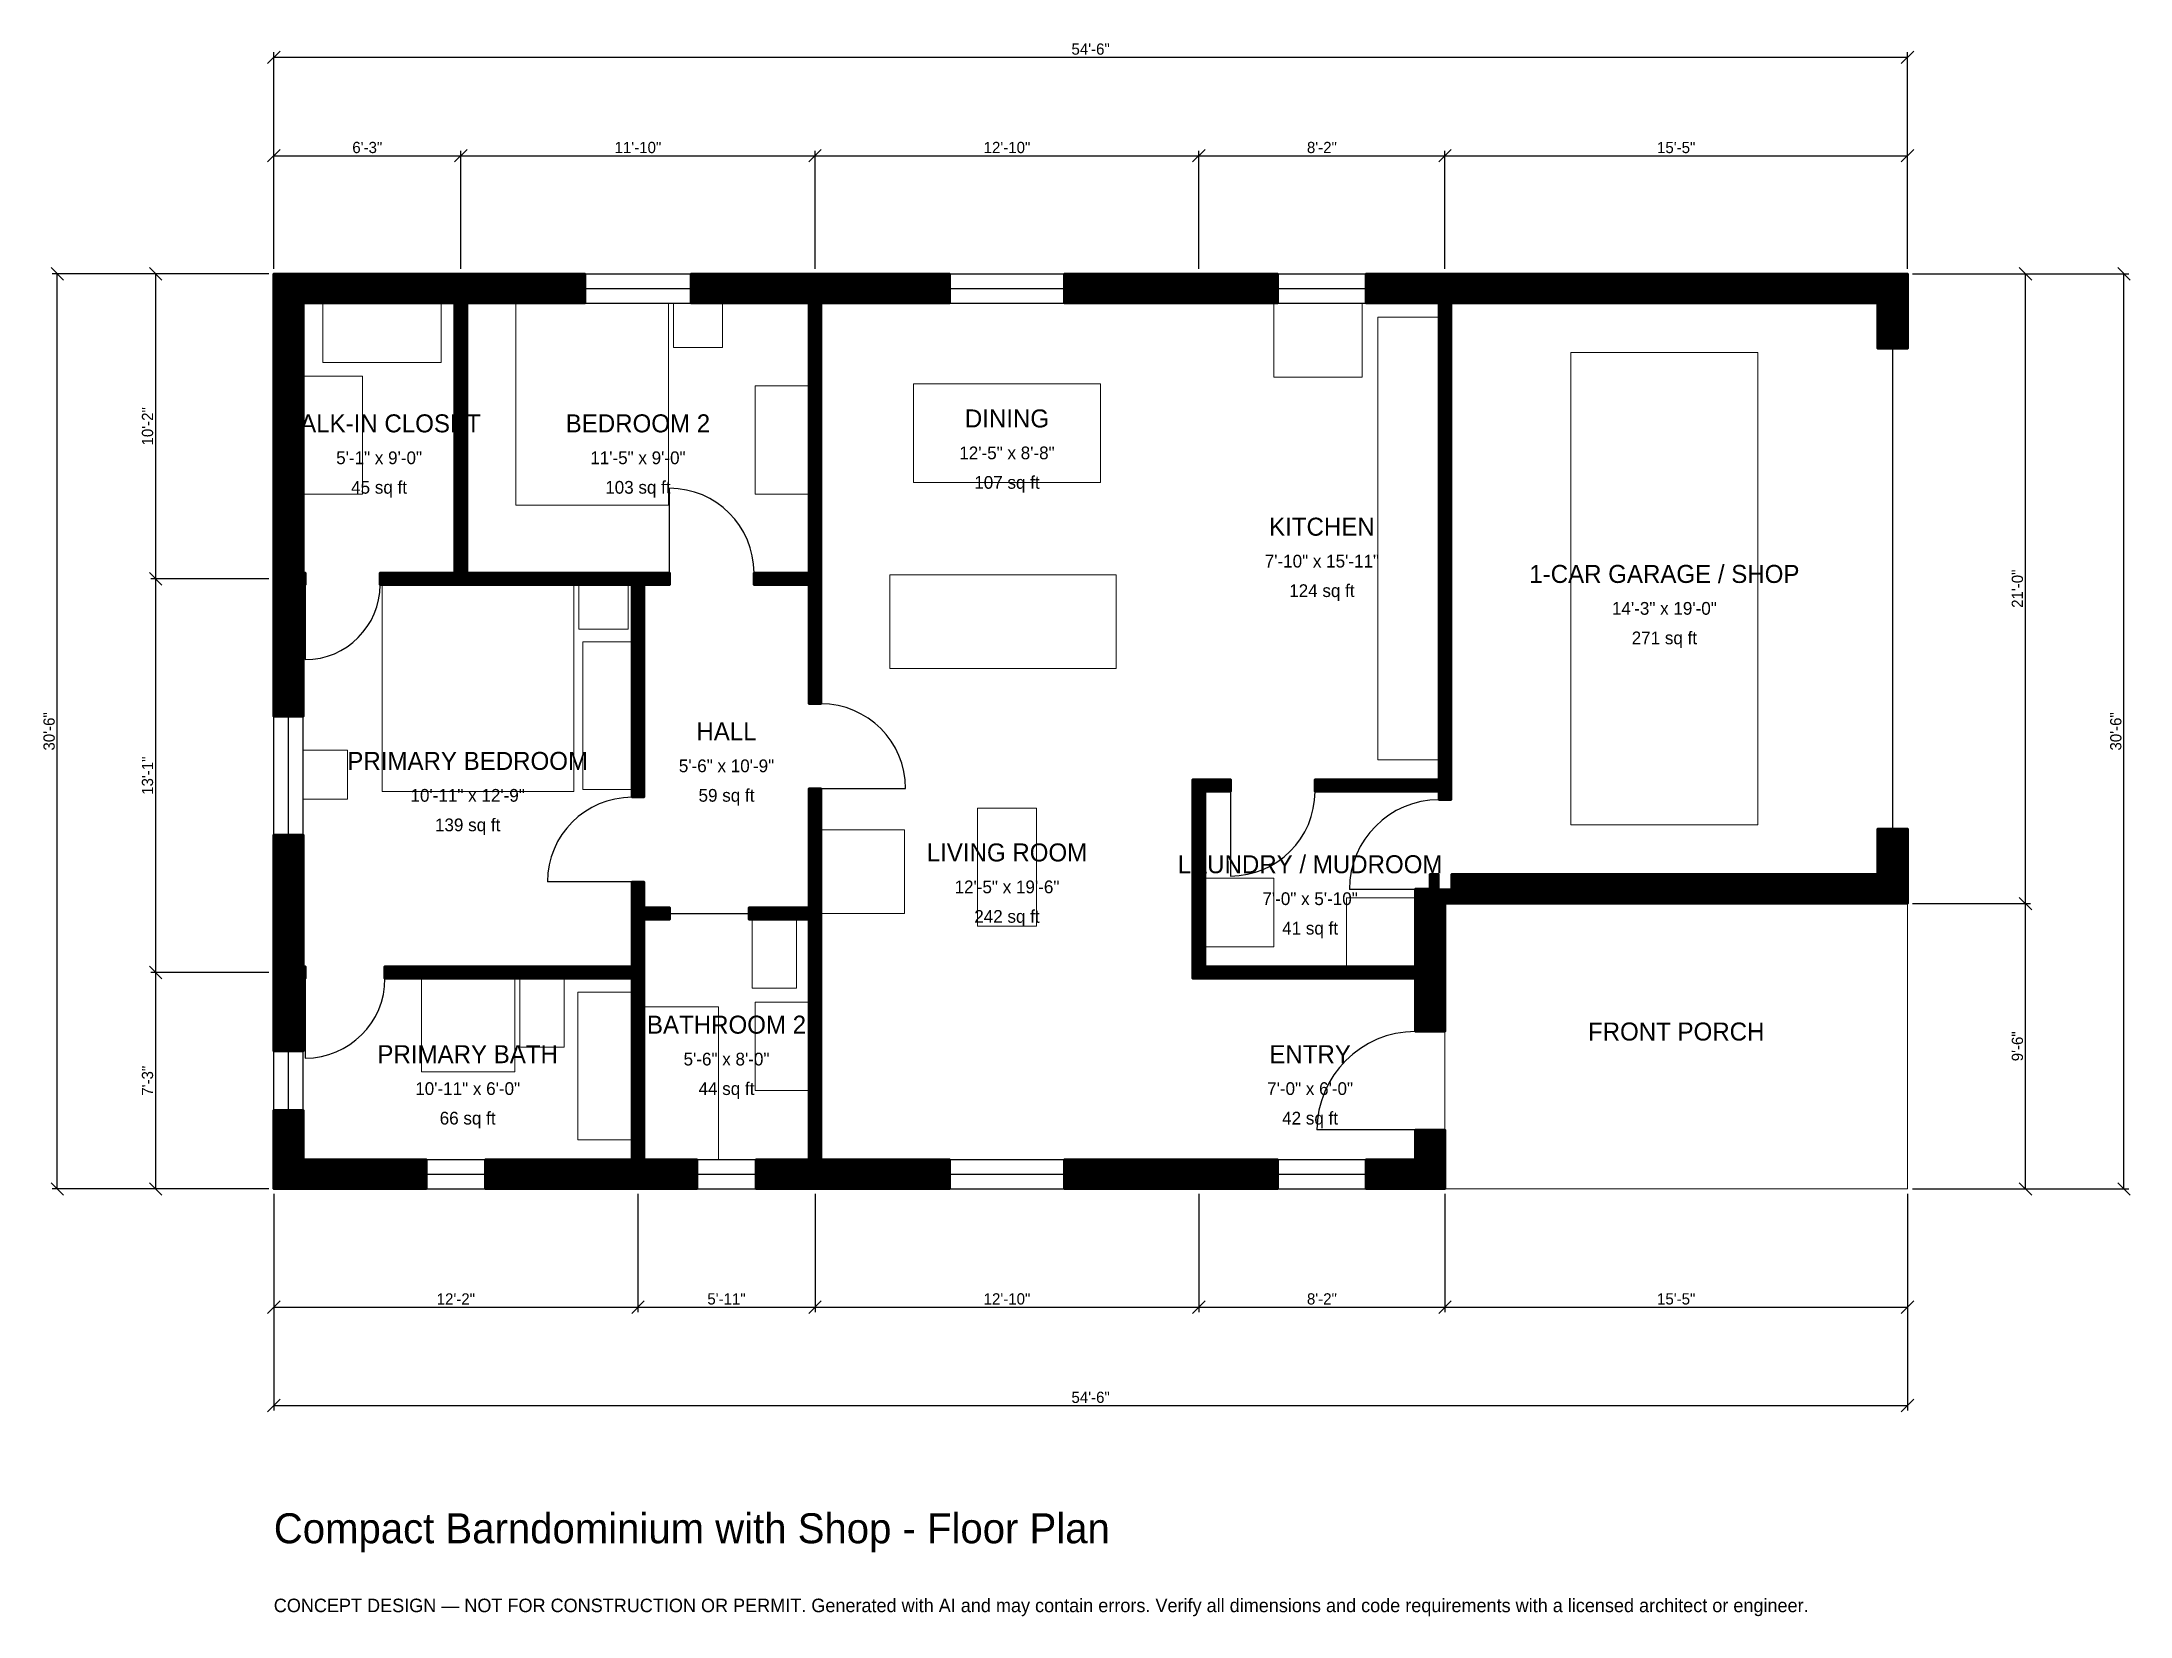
# Model space of a CAD drawing. Header units: inches. Extents: x -93 to 743, y -171 to 459.
import ezdxf
from ezdxf.enums import TextEntityAlignment as Align

# ---------------------------------------------------------------- set-up
doc = ezdxf.new("R2010")
doc.units = ezdxf.units.IN
doc.header["$MEASUREMENT"] = 0
doc.linetypes.add('DASHED', pattern=[0.6, 0.5, -0.1])
for name, color, linetype, lineweight in [('A-ANNO-DIMS', 1, 'Continuous', 13), ('A-ANNO-TEXT', 7, 'Continuous', 18), ('A-AREA-IDEN', 7, 'Continuous', 18), ('A-DOOR', 2, 'Continuous', 25), ('A-FLOR-FIXT', 9, 'Continuous', 13), ('A-FURN', 9, 'Continuous', 13), ('A-GLAZ', 4, 'Continuous', 25), ('A-SITE-PAVE', 8, 'Continuous', 13), ('A-WALL', 7, 'Continuous', 50), ('A-WALL-PATT', 8, 'Continuous', 13)]:
    doc.layers.add(name, color=color, linetype=linetype, lineweight=lineweight)
doc.dimstyles.new('PLAN', dxfattribs={"dimtxt": 4.5, "dimasz": 3, "dimexe": 2, "dimexo": 2, "dimgap": 1, "dimtad": 1, "dimdec": 0, "dimlunit": 4, "dimtsz": 2.5, "dimcen": 2.5, "dimclrd": 1, "dimclre": 1, "dimazin": 3, "dimtfac": 1, "dimtmove": 0, "dimatfit": 3})

msp = doc.modelspace()

# ---------------------------------------------------------------- hatches: boundary and pattern name
at = {"layer": 'A-WALL-PATT'}
h = msp.add_hatch(dxfattribs=at)
h.set_pattern_fill('ANSI31', color=8, scale=0.8)
h.paths.add_polyline_path([(210.6299, 0), (192.9134, 0), (192.9134, 11.811), (210.6299, 11.811), (214.1732, 11.811), (214.1732, 107.874), (190.1575, 107.874), (190.1575, 112.5984), (214.1732, 112.5984), (214.1732, 160.2362), (218.8976, 160.2362), (218.8976, 112.5984), (218.8976, 107.874), (218.8976, 11.811), (222.4409, 11.811), (270.2756, 11.811), (270.2756, 0), (222.4409, 0), (218.8976, 0), (218.8976, 0), (214.1732, 0), (214.1732, 0), (210.6299, 0)])
h.paths.add_polyline_path([(151.5748, 0), (148.0315, 0), (148.0315, 0), (143.3071, 0), (143.3071, 0), (139.7638, 0), (84.6457, 0), (84.6457, 11.811), (139.7638, 11.811), (143.3071, 11.811), (143.3071, 84.252), (44.4882, 84.252), (44.4882, 88.9764), (143.3071, 88.9764), (143.3071, 107.874), (143.3071, 112.5984), (143.3071, 122.8346), (148.0315, 122.8346), (148.0315, 112.5984), (158.2677, 112.5984), (158.2677, 107.874), (148.0315, 107.874), (148.0315, 88.9764), (148.0315, 84.252), (148.0315, 11.811), (151.5748, 11.811), (169.2913, 11.811), (169.2913, 0), (151.5748, 0)])
h.paths.add_polyline_path([(11.811, 0), (11.811, 0), (0, 0), (0, 0), (0, 0), (0, 11.811), (0, 11.811), (0, 31.4961), (11.811, 31.4961), (11.811, 11.811), (61.0236, 11.811), (61.0236, 0), (11.811, 0)])
h.paths.add_polyline_path([(0, 80.7087), (0, 84.252), (0, 84.252), (0, 88.9764), (0, 88.9764), (0, 92.5197), (0, 141.7323), (11.811, 141.7323), (11.811, 92.5197), (11.811, 88.9764), (12.5984, 88.9764), (12.5984, 84.252), (11.811, 84.252), (11.811, 80.7087), (11.811, 55.1181), (0, 55.1181), (0, 80.7087)])
h.paths.add_polyline_path([(0, 238.189), (0, 241.7323), (0, 241.7323), (0, 246.4567), (0, 246.4567), (0, 250), (0, 354.3307), (0, 354.3307), (0, 366.1417), (0, 366.1417), (0, 366.1418), (11.811, 366.1418), (11.811, 366.1417), (68.8976, 366.1417), (72.4409, 366.1417), (72.4409, 366.1418), (77.1654, 366.1418), (77.1654, 366.1417), (80.7087, 366.1417), (124.4094, 366.1417), (124.4094, 354.3307), (80.7087, 354.3307), (77.1654, 354.3307), (77.1654, 246.4567), (148.0315, 246.4567), (148.0315, 246.4567), (158.2677, 246.4567), (158.2677, 241.7323), (148.0315, 241.7323), (148.0315, 156.6929), (143.3071, 156.6929), (143.3071, 241.7323), (143.3071, 241.7323), (77.1654, 241.7323), (72.4409, 241.7323), (42.5197, 241.7323), (42.5197, 246.4567), (72.4409, 246.4567), (72.4409, 354.3307), (68.8976, 354.3307), (11.811, 354.3307), (11.811, 250), (11.811, 246.4567), (12.5984, 246.4567), (12.5984, 241.7323), (11.811, 241.7323), (11.811, 238.189), (11.811, 188.9764), (0, 188.9764), (0, 238.189)])
h.paths.add_polyline_path([(210.6299, 366.1417), (214.1732, 366.1417), (214.1732, 366.1418), (218.8976, 366.1418), (218.8976, 366.1417), (222.4409, 366.1417), (270.2756, 366.1417), (270.2756, 354.3307), (222.4409, 354.3307), (218.8976, 354.3307), (218.8976, 250.3937), (218.8976, 246.4567), (218.8976, 245.6693), (218.8976, 241.7323), (218.8976, 241.7323), (218.8976, 194.0945), (214.1732, 194.0945), (214.1732, 241.7323), (192.126, 241.7323), (192.126, 246.4567), (214.1732, 246.4567), (214.1732, 250.3937), (214.1732, 354.3307), (210.6299, 354.3307), (166.9291, 354.3307), (166.9291, 366.1417), (210.6299, 366.1417)])
h.paths.add_polyline_path([(364.1732, 366.1417), (375.9843, 366.1417), (401.5748, 366.1417), (401.5748, 354.3307), (375.9843, 354.3307), (364.1732, 354.3307), (316.3386, 354.3307), (316.3386, 366.1417), (364.1732, 366.1417)])
h.paths.add_polyline_path([(462.5984, 366.1417), (466.1417, 366.1417), (466.1417, 366.1418), (470.8661, 366.1418), (470.8661, 366.1417), (474.4094, 366.1417), (641.7323, 366.1417), (641.7323, 366.1418), (653.5433, 366.1418), (653.5433, 366.1417), (653.5433, 366.1417), (653.5433, 354.3307), (653.5433, 354.3307), (653.5433, 336.2205), (641.7323, 336.2205), (641.7323, 354.3307), (474.4094, 354.3307), (470.8661, 354.3307), (470.8661, 163.7795), (470.8661, 159.0551), (470.8661, 155.7087), (466.1417, 155.7087), (466.1417, 159.0551), (416.5354, 159.0551), (416.5354, 163.7795), (466.1417, 163.7795), (466.1417, 354.3307), (462.5984, 354.3307), (437.0079, 354.3307), (437.0079, 366.1417), (462.5984, 366.1417)])
h.paths.add_polyline_path([(653.5433, 125.9843), (653.5433, 125.9843), (653.5433, 114.1732), (653.5433, 114.1732), (653.5433, 114.1732), (641.7323, 114.1732), (641.7323, 114.1732), (470.8661, 114.1732), (470.8661, 114.1732), (468.504, 114.1732), (468.504, 111.811), (468.5039, 111.811), (468.5039, 92.5197), (468.5039, 88.9764), (468.504, 88.9764), (468.504, 84.252), (468.5039, 84.252), (468.5039, 80.7087), (468.5039, 62.9921), (456.6929, 62.9921), (456.6929, 80.7087), (456.6929, 84.252), (372.4409, 84.252), (367.7165, 84.252), (367.7165, 88.9764), (367.7165, 159.0551), (367.7165, 163.7795), (372.4409, 163.7795), (382.6772, 163.7795), (382.6772, 159.0551), (372.4409, 159.0551), (372.4409, 88.9764), (456.6929, 88.9764), (456.6929, 92.5197), (456.6929, 120.0787), (462.5984, 120.0787), (462.5984, 125.9843), (465.748, 125.9843), (465.748, 119.8819), (471.2598, 119.8819), (471.2598, 125.9843), (641.7323, 125.9843), (641.7323, 144.0945), (653.5433, 144.0945), (653.5433, 125.9843)])
h.paths.add_polyline_path([(468.5039, 11.811), (468.504, 11.811), (468.504, 0), (468.5039, 0), (468.5039, 0), (456.6929, 0), (456.6929, 0), (437.0079, 0), (437.0079, 11.811), (456.6929, 11.811), (456.6929, 23.622), (468.5039, 23.622), (468.5039, 11.811)])
h.paths.add_polyline_path([(375.9843, 0), (364.1732, 0), (316.3386, 0), (316.3386, 11.811), (364.1732, 11.811), (375.9843, 11.811), (401.5748, 11.811), (401.5748, 0), (375.9843, 0)])

# ---------------------------------------------------------------- linework, layer by layer
at = {"layer": 'A-DOOR', "linetype": 'DASHED'}
msp.add_line((647.6378, 144.0945), (647.6378, 336.2205), dxfattribs=at)
at = {"layer": 'A-DOOR'}
for p, q in [((158.2677, 246.4567), (158.2677, 280.315)), ((12.5984, 241.7323), (12.5984, 211.811)), ((218.8976, 160.2362), (252.7559, 160.2362)), ((382.6772, 159.0551), (382.6772, 125.1969)), ((143.3071, 122.8346), (109.4488, 122.8346)), ((466.1417, 119.8819), (430.315, 119.8819)), ((158.2677, 110.2362), (190.1575, 110.2362)), ((12.5984, 84.252), (12.5984, 52.3622)), ((456.6929, 23.622), (417.3228, 23.622))]:
    msp.add_line(p, q, dxfattribs=at)
for centre, radius, start, end in [((158.2677, 246.4567), 33.8583, 0, 90), ((12.5984, 241.7323), 29.9213, 270, 360), ((218.8976, 160.2362), 33.8583, 0, 90), ((382.6772, 159.0551), 33.8583, 270, 360), ((143.3071, 122.8346), 33.8583, 90, 180), ((466.1417, 119.8819), 35.8268, 90, 180), ((12.5984, 84.252), 31.8898, 270, 360), ((456.6929, 23.622), 39.3701, 90, 180)]:
    msp.add_arc(centre, radius, start, end, dxfattribs=at)
at = {"layer": 'A-FLOR-FIXT'}
for points in [[(441.7323, 171.6535), (466.1417, 171.6535), (466.1417, 348.8189), (441.7323, 348.8189)], [(191.3386, 80.315), (209.0551, 80.315), (209.0551, 107.874), (191.3386, 107.874)], [(59.0551, 46.8504), (96.4567, 46.8504), (96.4567, 84.252), (59.0551, 84.252)], [(98.4252, 56.6929), (116.1417, 56.6929), (116.1417, 84.252), (98.4252, 84.252)], [(121.6535, 19.685), (143.3071, 19.685), (143.3071, 78.7402), (121.6535, 78.7402)], [(148.0315, 11.811), (177.9528, 11.811), (177.9528, 72.8346), (148.0315, 72.8346)], [(192.5197, 39.3701), (214.1732, 39.3701), (214.1732, 74.8031), (192.5197, 74.8031)]]:
    msp.add_lwpolyline(points, close=True, dxfattribs=at)
at = {"layer": 'A-FURN'}
for points in [[(19.685, 330.7087), (66.9291, 330.7087), (66.9291, 354.3307), (19.685, 354.3307)], [(96.8504, 273.622), (157.874, 273.622), (157.874, 354.3307), (96.8504, 354.3307)], [(159.8425, 336.6142), (179.5276, 336.6142), (179.5276, 354.3307), (159.8425, 354.3307)], [(400, 324.8031), (435.4331, 324.8031), (435.4331, 354.3307), (400, 354.3307)], [(518.8976, 145.6693), (593.7008, 145.6693), (593.7008, 334.6457), (518.8976, 334.6457)], [(11.811, 277.9528), (35.4331, 277.9528), (35.4331, 325.1969), (11.811, 325.1969)], [(192.5197, 277.9528), (214.1732, 277.9528), (214.1732, 321.2598), (192.5197, 321.2598)], [(255.9055, 282.6772), (330.7087, 282.6772), (330.7087, 322.0472), (255.9055, 322.0472)], [(246.4567, 208.2677), (337.0079, 208.2677), (337.0079, 245.6693), (246.4567, 245.6693)], [(43.3071, 159.0551), (120.0787, 159.0551), (120.0787, 241.7323), (43.3071, 241.7323)], [(122.0472, 224.0157), (141.7323, 224.0157), (141.7323, 241.7323), (122.0472, 241.7323)], [(123.622, 159.8425), (143.3071, 159.8425), (143.3071, 218.8976), (123.622, 218.8976)], [(11.811, 155.9055), (29.5276, 155.9055), (29.5276, 175.5906), (11.811, 175.5906)], [(281.4961, 105.1181), (305.1181, 105.1181), (305.1181, 152.3622), (281.4961, 152.3622)], [(218.8976, 110.2362), (252.3622, 110.2362), (252.3622, 143.7008), (218.8976, 143.7008)], [(372.4409, 96.8504), (400, 96.8504), (400, 124.4094), (372.4409, 124.4094)], [(429.1339, 88.9764), (456.6929, 88.9764), (456.6929, 116.5354), (429.1339, 116.5354)]]:
    msp.add_lwpolyline(points, close=True, dxfattribs=at)
at = {"layer": 'A-GLAZ'}
for p, q in [((124.4094, 366.1417), (166.9291, 366.1417)), ((124.4094, 360.2362), (166.9291, 360.2362)), ((270.2756, 366.1417), (316.3386, 366.1417)), ((270.2756, 360.2362), (316.3386, 360.2362)), ((401.5748, 366.1417), (437.0079, 366.1417)), ((401.5748, 360.2362), (437.0079, 360.2362)), ((124.4094, 354.3307), (166.9291, 354.3307)), ((270.2756, 354.3307), (316.3386, 354.3307)), ((401.5748, 354.3307), (437.0079, 354.3307)), ((0, 141.7323), (0, 188.9764)), ((5.9055, 141.7323), (5.9055, 188.9764)), ((11.811, 141.7323), (11.811, 188.9764)), ((0, 31.4961), (0, 55.1181)), ((5.9055, 31.4961), (5.9055, 55.1181)), ((11.811, 31.4961), (11.811, 55.1181)), ((61.0236, 11.811), (84.6457, 11.811)), ((169.2913, 11.811), (192.9134, 11.811)), ((270.2756, 11.811), (316.3386, 11.811)), ((401.5748, 11.811), (437.0079, 11.811)), ((61.0236, 5.9055), (84.6457, 5.9055)), ((61.0236, 0), (84.6457, 0)), ((169.2913, 5.9055), (192.9134, 5.9055)), ((169.2913, 0), (192.9134, 0)), ((270.2756, 5.9055), (316.3386, 5.9055)), ((270.2756, 0), (316.3386, 0)), ((401.5748, 5.9055), (437.0079, 5.9055)), ((401.5748, 0), (437.0079, 0))]:
    msp.add_line(p, q, dxfattribs=at)
at = {"layer": 'A-SITE-PAVE', "linetype": 'DASHED'}
msp.add_lwpolyline([(468.5039, 0), (653.5433, 0), (653.5433, 114.1732), (468.5039, 114.1732)], close=True, dxfattribs=at)
at = {"layer": 'A-WALL'}
for points in [[(0, 238.189), (0, 241.7323), (0, 241.7323), (0, 246.4567), (0, 246.4567), (0, 250), (0, 354.3307), (0, 354.3307), (0, 366.1417), (0, 366.1417), (0, 366.1418), (11.811, 366.1418), (11.811, 366.1417), (68.8976, 366.1417), (72.4409, 366.1417), (72.4409, 366.1418), (77.1654, 366.1418), (77.1654, 366.1417), (80.7087, 366.1417), (124.4094, 366.1417), (124.4094, 354.3307), (80.7087, 354.3307), (77.1654, 354.3307), (77.1654, 246.4567), (148.0315, 246.4567), (148.0315, 246.4567), (158.2677, 246.4567), (158.2677, 241.7323), (148.0315, 241.7323), (148.0315, 156.6929), (143.3071, 156.6929), (143.3071, 241.7323), (143.3071, 241.7323), (77.1654, 241.7323), (72.4409, 241.7323), (42.5197, 241.7323), (42.5197, 246.4567), (72.4409, 246.4567), (72.4409, 354.3307), (68.8976, 354.3307), (11.811, 354.3307), (11.811, 250), (11.811, 246.4567), (12.5984, 246.4567), (12.5984, 241.7323), (11.811, 241.7323), (11.811, 238.189), (11.811, 188.9764), (0, 188.9764), (0, 238.189)], [(210.6299, 366.1417), (214.1732, 366.1417), (214.1732, 366.1418), (218.8976, 366.1418), (218.8976, 366.1417), (222.4409, 366.1417), (270.2756, 366.1417), (270.2756, 354.3307), (222.4409, 354.3307), (218.8976, 354.3307), (218.8976, 250.3937), (218.8976, 246.4567), (218.8976, 245.6693), (218.8976, 241.7323), (218.8976, 241.7323), (218.8976, 194.0945), (214.1732, 194.0945), (214.1732, 241.7323), (192.126, 241.7323), (192.126, 246.4567), (214.1732, 246.4567), (214.1732, 250.3937), (214.1732, 354.3307), (210.6299, 354.3307), (166.9291, 354.3307), (166.9291, 366.1417), (210.6299, 366.1417)], [(364.1732, 366.1417), (375.9843, 366.1417), (401.5748, 366.1417), (401.5748, 354.3307), (375.9843, 354.3307), (364.1732, 354.3307), (316.3386, 354.3307), (316.3386, 366.1417), (364.1732, 366.1417)], [(462.5984, 366.1417), (466.1417, 366.1417), (466.1417, 366.1418), (470.8661, 366.1418), (470.8661, 366.1417), (474.4094, 366.1417), (641.7323, 366.1417), (641.7323, 366.1418), (653.5433, 366.1418), (653.5433, 366.1417), (653.5433, 366.1417), (653.5433, 354.3307), (653.5433, 354.3307), (653.5433, 336.2205), (641.7323, 336.2205), (641.7323, 354.3307), (474.4094, 354.3307), (470.8661, 354.3307), (470.8661, 163.7795), (470.8661, 159.0551), (470.8661, 155.7087), (466.1417, 155.7087), (466.1417, 159.0551), (416.5354, 159.0551), (416.5354, 163.7795), (466.1417, 163.7795), (466.1417, 354.3307), (462.5984, 354.3307), (437.0079, 354.3307), (437.0079, 366.1417), (462.5984, 366.1417)], [(210.6299, 0), (192.9134, 0), (192.9134, 11.811), (210.6299, 11.811), (214.1732, 11.811), (214.1732, 107.874), (190.1575, 107.874), (190.1575, 112.5984), (214.1732, 112.5984), (214.1732, 160.2362), (218.8976, 160.2362), (218.8976, 112.5984), (218.8976, 107.874), (218.8976, 11.811), (222.4409, 11.811), (270.2756, 11.811), (270.2756, 0), (222.4409, 0), (218.8976, 0), (218.8976, 0), (214.1732, 0), (214.1732, 0), (210.6299, 0)], [(653.5433, 125.9843), (653.5433, 125.9843), (653.5433, 114.1732), (653.5433, 114.1732), (653.5433, 114.1732), (641.7323, 114.1732), (641.7323, 114.1732), (470.8661, 114.1732), (470.8661, 114.1732), (468.504, 114.1732), (468.504, 111.811), (468.5039, 111.811), (468.5039, 92.5197), (468.5039, 88.9764), (468.504, 88.9764), (468.504, 84.252), (468.5039, 84.252), (468.5039, 80.7087), (468.5039, 62.9921), (456.6929, 62.9921), (456.6929, 80.7087), (456.6929, 84.252), (372.4409, 84.252), (367.7165, 84.252), (367.7165, 88.9764), (367.7165, 159.0551), (367.7165, 163.7795), (372.4409, 163.7795), (382.6772, 163.7795), (382.6772, 159.0551), (372.4409, 159.0551), (372.4409, 88.9764), (456.6929, 88.9764), (456.6929, 92.5197), (456.6929, 120.0787), (462.5984, 120.0787), (462.5984, 125.9843), (465.748, 125.9843), (465.748, 119.8819), (471.2598, 119.8819), (471.2598, 125.9843), (641.7323, 125.9843), (641.7323, 144.0945), (653.5433, 144.0945), (653.5433, 125.9843)], [(0, 80.7087), (0, 84.252), (0, 84.252), (0, 88.9764), (0, 88.9764), (0, 92.5197), (0, 141.7323), (11.811, 141.7323), (11.811, 92.5197), (11.811, 88.9764), (12.5984, 88.9764), (12.5984, 84.252), (11.811, 84.252), (11.811, 80.7087), (11.811, 55.1181), (0, 55.1181), (0, 80.7087)], [(151.5748, 0), (148.0315, 0), (148.0315, 0), (143.3071, 0), (143.3071, 0), (139.7638, 0), (84.6457, 0), (84.6457, 11.811), (139.7638, 11.811), (143.3071, 11.811), (143.3071, 84.252), (44.4882, 84.252), (44.4882, 88.9764), (143.3071, 88.9764), (143.3071, 107.874), (143.3071, 112.5984), (143.3071, 122.8346), (148.0315, 122.8346), (148.0315, 112.5984), (158.2677, 112.5984), (158.2677, 107.874), (148.0315, 107.874), (148.0315, 88.9764), (148.0315, 84.252), (148.0315, 11.811), (151.5748, 11.811), (169.2913, 11.811), (169.2913, 0), (151.5748, 0)], [(11.811, 0), (11.811, 0), (0, 0), (0, 0), (0, 0), (0, 11.811), (0, 11.811), (0, 31.4961), (11.811, 31.4961), (11.811, 11.811), (61.0236, 11.811), (61.0236, 0), (11.811, 0)], [(468.5039, 11.811), (468.504, 11.811), (468.504, 0), (468.5039, 0), (468.5039, 0), (456.6929, 0), (456.6929, 0), (437.0079, 0), (437.0079, 11.811), (456.6929, 11.811), (456.6929, 23.622), (468.5039, 23.622), (468.5039, 11.811)], [(375.9843, 0), (364.1732, 0), (316.3386, 0), (316.3386, 11.811), (364.1732, 11.811), (375.9843, 11.811), (401.5748, 11.811), (401.5748, 0), (375.9843, 0)]]:
    msp.add_lwpolyline(points, close=True, dxfattribs=at)

# ---------------------------------------------------------------- texts
at = {"layer": 'A-ANNO-TEXT'}
for s, height, p in [('Compact Barndominium with Shop - Floor Plan', 12, (0, -141.7323)), ('CONCEPT DESIGN — NOT FOR CONSTRUCTION OR PERMIT. Generated with AI and may contain errors. Verify all dimensions and code requirements with a licensed architect or engineer.', 5.4, (0, -169.2913))]:
    msp.add_text(s, height=height, dxfattribs=at).set_placement(p)
at = {"layer": 'A-AREA-IDEN'}
for s, height, p in [('WALK-IN CLOSET', 7.2, (42.126, 306.2992)), ('BEDROOM 2', 7.2, (145.6693, 306.2992)), ('DINING', 7.2, (293.3071, 308.2677)), ('5\'-1" x 9\'-0"', 5.1, (42.126, 292.5197)), ('11\'-5" x 9\'-0"', 5.1, (145.6693, 292.5197)), ('12\'-5" x 8\'-8"', 5.1, (293.3071, 294.4882)), ('107 sq ft', 5.1, (293.3071, 282.6772)), ('45 sq ft', 5.1, (42.126, 280.7087)), ('103 sq ft', 5.1, (145.6693, 280.7087)), ('KITCHEN', 7.2, (419.2913, 264.9606)), ('7\'-10" x 15\'-11"', 5.1, (419.2913, 251.1811)), ('1-CAR GARAGE / SHOP', 7.2, (556.2992, 246.063)), ('124 sq ft', 5.1, (419.2913, 239.3701)), ('14\'-3" x 19\'-0"', 5.1, (556.2992, 232.2835)), ('271 sq ft', 5.1, (556.2992, 220.4724)), ('HALL', 7.2, (181.1024, 183.0709)), ('PRIMARY BEDROOM', 7.2, (77.5591, 171.2598)), ('5\'-6" x 10\'-9"', 5.1, (181.1024, 169.2913)), ('10\'-11" x 12\'-9"', 5.1, (77.5591, 157.4803)), ('59 sq ft', 5.1, (181.1024, 157.4803)), ('139 sq ft', 5.1, (77.5591, 145.6693)), ('LIVING ROOM', 7.2, (293.3071, 134.6457)), ('LAUNDRY / MUDROOM', 7.2, (414.5669, 129.9213)), ('12\'-5" x 19\'-6"', 5.1, (293.3071, 120.8661)), ('7\'-0" x 5\'-10"', 5.1, (414.5669, 116.1417)), ('242 sq ft', 5.1, (293.3071, 109.0551)), ('41 sq ft', 5.1, (414.5669, 104.3307)), ('BATHROOM 2', 7.2, (181.1024, 65.748)), ('FRONT PORCH', 7.2, (561.0236, 62.9921)), ('PRIMARY BATH', 7.2, (77.5591, 53.937)), ('5\'-6" x 8\'-0"', 5.1, (181.1024, 51.9685)), ('ENTRY', 7.2, (414.5669, 53.937)), ('10\'-11" x 6\'-0"', 5.1, (77.5591, 40.1575)), ('44 sq ft', 5.1, (181.1024, 40.1575)), ('7\'-0" x 6\'-0"', 5.1, (414.5669, 40.1575)), ('66 sq ft', 5.1, (77.5591, 28.3465)), ('42 sq ft', 5.1, (414.5669, 28.3465))]:
    msp.add_text(s, height=height, dxfattribs=at).set_placement(p, align=Align.MIDDLE_CENTER)

# ---------------------------------------------------------------- dimensions: what is measured, and where the dimension line sits
at = {"layer": 'A-ANNO-DIMS'}
for base, p1, p2, text in [((0, 452.7559), (0, 366.1417), (653.5433, 366.1417), '54\'-6"'), ((0, 413.3858), (0, 366.1417), (74.8031, 366.1417), '6\'-3"'), ((74.8031, 413.3858), (74.8031, 366.1417), (216.5354, 366.1417), '11\'-10"'), ((216.5354, 413.3858), (216.5354, 366.1417), (370.0787, 366.1417), '12\'-10"'), ((370.0787, 413.3858), (370.0787, 366.1417), (468.5039, 366.1417), '8\'-2"'), ((468.5039, 413.3858), (468.5039, 366.1417), (653.5433, 366.1417), '15\'-5"'), ((0, -47.2441), (0, 0), (145.6693, 0), '12\'-2"'), ((0, -86.6142), (0, 0), (653.5433, 0), '54\'-6"'), ((145.6693, -47.2441), (145.6693, 0), (216.5354, 0), '5\'-11"'), ((216.5354, -47.2441), (216.5354, 0), (370.0787, 0), '12\'-10"'), ((370.0787, -47.2441), (370.0787, 0), (468.5039, 0), '8\'-2"'), ((468.5039, -47.2441), (468.5039, 0), (653.5433, 0), '15\'-5"')]:
    msp.add_linear_dim(base=base, p1=p1, p2=p2, text=text, dimstyle='PLAN', dxfattribs=at).render()
for base, p1, p2, text in [((-86.6142, 0), (0, 0), (0, 366.1417), '30\'-6"'), ((-47.2441, 244.0945), (0, 244.0945), (0, 366.1417), '10\'-2"'), ((700.7874, 114.1732), (653.5433, 114.1732), (653.5433, 366.1417), '21\'-0"'), ((740.1575, 0), (653.5433, 0), (653.5433, 366.1417), '30\'-6"'), ((-47.2441, 86.6142), (0, 86.6142), (0, 244.0945), '13\'-1"'), ((700.7874, 0), (653.5433, 0), (653.5433, 114.1732), '9\'-6"'), ((-47.2441, 0), (0, 0), (0, 86.6142), '7\'-3"')]:
    msp.add_linear_dim(base=base, p1=p1, p2=p2, angle=90, text=text, dimstyle='PLAN', dxfattribs=at).render()

doc.saveas('drawing.dxf')
